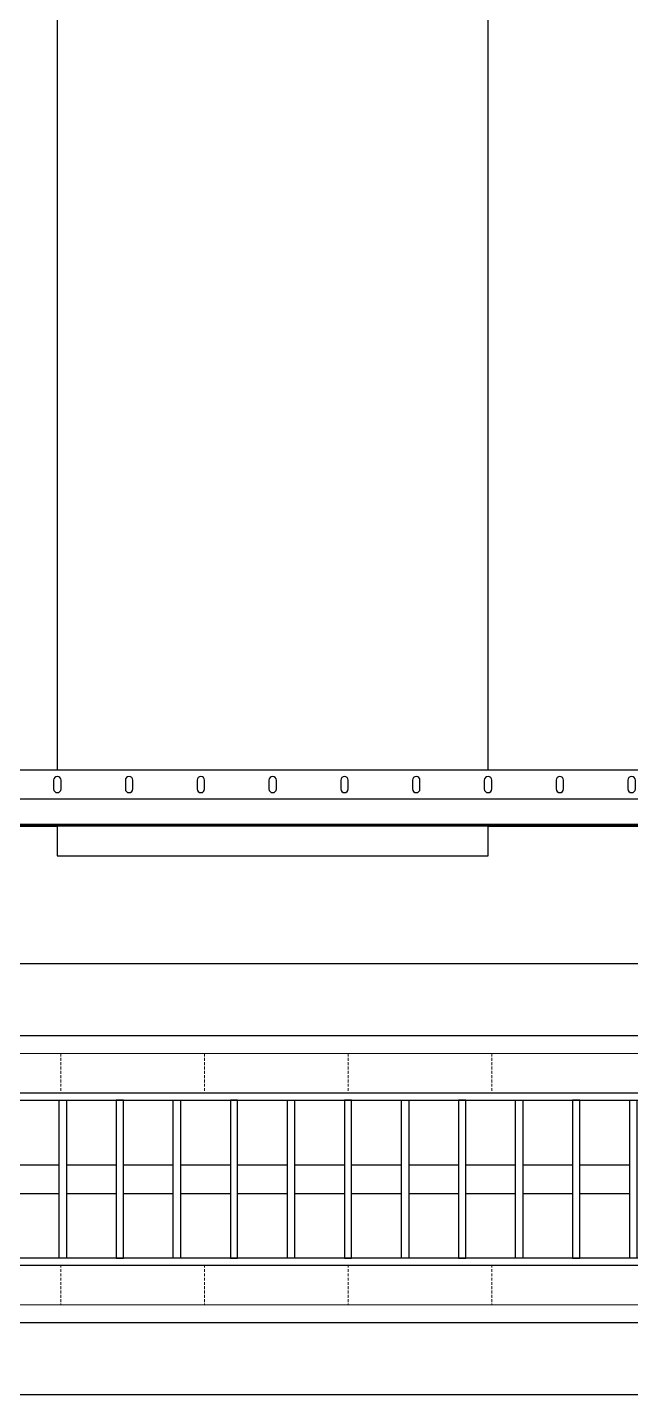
# Model space of a CAD drawing. Header units: millimetres. Extents: x -962357 to -591296, y -223672 to 59420.
# Drawn here: x -841751 to -841331, y -174594 to -173642 of the extents above; entities that cross this region are included whole.
import ezdxf

# ---------------------------------------------------------------- set-up
doc = ezdxf.new("R2010")
doc.units = ezdxf.units.MM
doc.linetypes.add('DPA_Hidden 50', pattern=[3, 2, -1])
for name, color, linetype in [('000 - WIPEOUT', 250, 'Continuous'), ('001 - ASCESSORIES', 251, 'Continuous'), ('A04_TUBE SERIES', 2, 'Continuous'), ('A11_ALU.SOLID SHEET', 2, 'Continuous')]:
    doc.layers.add(name, color=color, linetype=linetype)
doc.layers.add('A-GLAZ-CURT', color=2, linetype='Continuous', lineweight=9)

# ---------------------------------------------------------------- blocks, each defined once
blk = doc.blocks.new('*U4621')
at = {"color": 1}
blk.add_wipeout([(600, -60), (-600, -60), (-600, 60), (600, 60)], dxfattribs=at).dxf.layer = '000 - WIPEOUT'
at = {"layer": '001 - ASCESSORIES', "color": 0}
blk.add_lwpolyline([(600, -60), (-600, -60), (-600, 60), (600, 60)], close=True, dxfattribs=at)
at = {"layer": '001 - ASCESSORIES'}
for points in [[(595, -55), (-595, -55), (-595, 55), (595, 55)], [(-196.17, -55), (-201.17, -55), (-201.17, 55), (-196.17, 55)], [(-161.43, -55), (-156.43, -55), (-156.43, 55), (-161.43, 55)], [(-116.7, -55), (-121.7, -55), (-121.7, 55), (-116.7, 55)], [(-81.97, -55), (-76.97, -55), (-76.97, 55), (-81.97, 55)], [(-37.23, -55), (-42.23, -55), (-42.23, 55), (-37.23, 55)], [(-2.5, -55), (2.5, -55), (2.5, 55), (-2.5, 55)], [(42.23, -55), (37.23, -55), (37.23, 55), (42.23, 55)], [(76.97, -55), (81.97, -55), (81.97, 55), (76.97, 55)], [(121.7, -55), (116.7, -55), (116.7, 55), (121.7, 55)], [(156.43, -55), (161.43, -55), (161.43, 55), (156.43, 55)], [(201.17, -55), (196.17, -55), (196.17, 55), (201.17, 55)]]:
    blk.add_lwpolyline(points, close=True, dxfattribs=at)
for points in [[(-235.9, 10), (-201.17, 10)], [(-196.17, 10), (-161.43, 10)], [(-156.43, 10), (-121.7, 10)], [(-116.7, 10), (-81.97, 10)], [(-76.97, 10), (-42.23, 10)], [(-37.23, 10), (-2.5, 10)], [(2.5, 10), (37.23, 10)], [(42.23, 10), (76.97, 10)], [(81.97, 10), (116.7, 10)], [(121.7, 10), (156.43, 10)], [(161.43, 10), (196.17, 10)], [(-235.9, -10), (-201.17, -10)], [(-196.17, -10), (-161.43, -10)], [(-156.43, -10), (-121.7, -10)], [(-116.7, -10), (-81.97, -10)], [(-76.97, -10), (-42.23, -10)], [(-37.23, -10), (-2.5, -10)], [(2.5, -10), (37.23, -10)], [(42.23, -10), (76.97, -10)], [(81.97, -10), (116.7, -10)], [(121.7, -10), (156.43, -10)], [(161.43, -10), (196.17, -10)]]:
    blk.add_lwpolyline(points, dxfattribs=at)
blk = doc.blocks.new('*U4890')
blk.add_attdef('EXTR.OVL-LENGTH_', (-25, -59.09), '', height=5)
blk.add_wipeout([(-25, 0), (25, 0), (25, 1575), (-25, 1575)]).dxf.layer = '000 - WIPEOUT'
at = {"layer": 'A04_TUBE SERIES', "color": 0}
blk.add_lwpolyline([(-25, 0), (25, 0), (25, 1575), (-25, 1575)], close=True, dxfattribs=at)
blk = doc.blocks.new('*U4891')
blk.add_attdef('EXTR.OVL-LENGTH_', (-25, -59.09), '', height=5)
blk.add_wipeout([(-25, 0), (25, 0), (25, 1575), (-25, 1575)]).dxf.layer = '000 - WIPEOUT'
at = {"layer": 'A04_TUBE SERIES', "color": 0}
blk.add_lwpolyline([(-25, 0), (25, 0), (25, 1575), (-25, 1575)], close=True, dxfattribs=at)
blk = doc.blocks.new('*U4893')
at = {"color": 3}
blk.add_wipeout([(-875, -50), (875, -50), (875, -350), (-875, -350)], dxfattribs=at).dxf.layer = '000 - WIPEOUT'
at = {"layer": 'A11_ALU.SOLID SHEET', "color": 0, "linetype": 'ByBlock'}
blk.add_lwpolyline([(-875, -350), (875, -350), (875, -50), (-875, -50)], close=True, dxfattribs=at)
blk = doc.blocks.new('*U4914')
blk.add_wipeout([(-750, 0), (750, 0), (750, 39), (-750, 39)]).dxf.layer = '000 - WIPEOUT'
at = {"color": 2}
blk.add_lwpolyline([(-750, 39), (750, 39), (750, 37.8), (-750, 37.8)], close=True, dxfattribs=at)
at = {"color": 1}
blk.add_lwpolyline([(-750, 37.8), (750, 37.8), (750, 20), (-750, 20)], close=True, dxfattribs=at)
blk.add_lwpolyline([(-750, 0), (750, 0), (750, 20), (-750, 20)], close=True)
for points in [[(-247.4, 13, 1), (-252.6, 13), (-252.6, 7, 1), (-247.4, 7)], [(-197.4, 13, 1), (-202.6, 13), (-202.6, 7, 1), (-197.4, 7)], [(-147.4, 13, 1), (-152.6, 13), (-152.6, 7, 1), (-147.4, 7)], [(-97.4, 13, 1), (-102.6, 13), (-102.6, 7, 1), (-97.4, 7)], [(-47.4, 13, 1), (-52.6, 13), (-52.6, 7, 1), (-47.4, 7)], [(2.6, 13, 1), (-2.6, 13), (-2.6, 7, 1), (2.6, 7)], [(52.6, 13, 1), (47.4, 13), (47.4, 7, 1), (52.6, 7)], [(102.6, 13, 1), (97.4, 13), (97.4, 7, 1), (102.6, 7)], [(152.6, 13, 1), (147.4, 13), (147.4, 7, 1), (152.6, 7)]]:
    blk.add_lwpolyline(points, format="xyb", close=True, dxfattribs=at)
blk = doc.blocks.new('*U4956')
blk.add_blockref('*U4621', (-96847.5, 1330.5))
at = {"layer": 'A04_TUBE SERIES', "color": 0, "linetype": 'ByBlock'}
for name, p, rotation in [('*U4890', (-96050, 1455.5), 90), ('*U4891', (-96050, 1205.5), 89.99999999997306)]:
    blk.add_blockref(name, p, dxfattribs=dict(at, rotation=rotation))
at = {"layer": 'A11_ALU.SOLID SHEET', "color": 0, "linetype": 'ByBlock', "rotation": 90}
blk.add_blockref('*U4893', (-97100, 2430.5), dxfattribs=at)
at = {"layer": '001 - ASCESSORIES', "linetype": 'ByBlock', "rotation": 180}
blk.add_blockref('*U4914', (-96900, 1615), dxfattribs=at)
blk = doc.blocks.new('DPA_CP_Metal Ceiling Luminaire2 - Linear Luminaire-12437131-4160-01 UPPER PLATFORM LEVEL - REFLECTED CEILING PLAN')
at = {"layer": 'A-GLAZ-CURT'}
for p, q in [((-842129.95, 7249.03), (-840929.95, 7249.03)), ((-840929.95, 7249.03), (-842129.95, 7249.03)), ((-842129.95, 7249.03), (-840929.95, 7249.03)), ((-842129.95, 7199.03), (-840929.95, 7199.03)), ((-842129.95, 7024.03), (-840929.95, 7024.03)), ((-840929.95, 6974.03), (-842129.95, 6974.03)), ((-840929.95, 6974.03), (-842129.95, 6974.03)), ((-842129.95, 6974.03), (-840929.95, 6974.03))]:
    blk.add_line(p, q, dxfattribs=at)
at = {"layer": 'A-GLAZ-CURT', "linetype": 'DPA_Hidden 50'}
for p, q in [((-841729.95, 7199.03), (-841729.95, 7024.03)), ((-841629.95, 7199.03), (-841629.95, 7024.03)), ((-841529.95, 7199.03), (-841529.95, 7024.03)), ((-841429.95, 7199.03), (-841429.95, 7024.03))]:
    blk.add_line(p, q, dxfattribs=at)
blk = doc.blocks.new('*U453')
at = {"color": 1}
blk.add_wipeout([(600, -60), (-600, -60), (-600, 60), (600, 60)], dxfattribs=at).dxf.layer = '000 - WIPEOUT'
at = {"layer": '001 - ASCESSORIES', "color": 0}
blk.add_lwpolyline([(600, -60), (-600, -60), (-600, 60), (600, 60)], close=True, dxfattribs=at)
at = {"layer": '001 - ASCESSORIES'}
for points in [[(595, -55), (-595, -55), (-595, 55), (595, 55)], [(-196.17, -55), (-201.17, -55), (-201.17, 55), (-196.17, 55)], [(-161.43, -55), (-156.43, -55), (-156.43, 55), (-161.43, 55)], [(-116.7, -55), (-121.7, -55), (-121.7, 55), (-116.7, 55)], [(-81.97, -55), (-76.97, -55), (-76.97, 55), (-81.97, 55)], [(-37.23, -55), (-42.23, -55), (-42.23, 55), (-37.23, 55)], [(-2.5, -55), (2.5, -55), (2.5, 55), (-2.5, 55)], [(42.23, -55), (37.23, -55), (37.23, 55), (42.23, 55)], [(76.97, -55), (81.97, -55), (81.97, 55), (76.97, 55)], [(121.7, -55), (116.7, -55), (116.7, 55), (121.7, 55)], [(156.43, -55), (161.43, -55), (161.43, 55), (156.43, 55)], [(201.17, -55), (196.17, -55), (196.17, 55), (201.17, 55)]]:
    blk.add_lwpolyline(points, close=True, dxfattribs=at)
for points in [[(-235.9, 10), (-201.17, 10)], [(-196.17, 10), (-161.43, 10)], [(-156.43, 10), (-121.7, 10)], [(-116.7, 10), (-81.97, 10)], [(-76.97, 10), (-42.23, 10)], [(-37.23, 10), (-2.5, 10)], [(2.5, 10), (37.23, 10)], [(42.23, 10), (76.97, 10)], [(81.97, 10), (116.7, 10)], [(121.7, 10), (156.43, 10)], [(161.43, 10), (196.17, 10)], [(-235.9, -10), (-201.17, -10)], [(-196.17, -10), (-161.43, -10)], [(-156.43, -10), (-121.7, -10)], [(-116.7, -10), (-81.97, -10)], [(-76.97, -10), (-42.23, -10)], [(-37.23, -10), (-2.5, -10)], [(2.5, -10), (37.23, -10)], [(42.23, -10), (76.97, -10)], [(81.97, -10), (116.7, -10)], [(121.7, -10), (156.43, -10)], [(161.43, -10), (196.17, -10)]]:
    blk.add_lwpolyline(points, dxfattribs=at)
blk = doc.blocks.new('*U495')
blk.add_attdef('EXTR.OVL-LENGTH_', (-25, -59.09), '', height=5)
blk.add_wipeout([(-25, 0), (25, 0), (25, 1575), (-25, 1575)]).dxf.layer = '000 - WIPEOUT'
at = {"layer": 'A04_TUBE SERIES', "color": 0}
blk.add_lwpolyline([(-25, 0), (25, 0), (25, 1575), (-25, 1575)], close=True, dxfattribs=at)
blk = doc.blocks.new('*U496')
blk.add_attdef('EXTR.OVL-LENGTH_', (-25, -59.09), '', height=5)
blk.add_wipeout([(-25, 0), (25, 0), (25, 1575), (-25, 1575)]).dxf.layer = '000 - WIPEOUT'
at = {"layer": 'A04_TUBE SERIES', "color": 0}
blk.add_lwpolyline([(-25, 0), (25, 0), (25, 1575), (-25, 1575)], close=True, dxfattribs=at)
blk = doc.blocks.new('*U711')
at = {"color": 3}
blk.add_wipeout([(-862.5, -50), (862.5, -50), (862.5, -350), (-862.5, -350)], dxfattribs=at).dxf.layer = '000 - WIPEOUT'
at = {"layer": 'A11_ALU.SOLID SHEET', "color": 0, "linetype": 'ByBlock'}
blk.add_lwpolyline([(-862.5, -350), (862.5, -350), (862.5, -50), (-862.5, -50)], close=True, dxfattribs=at)
blk = doc.blocks.new('*U528')
blk.add_wipeout([(-750, 0), (750, 0), (750, 39), (-750, 39)]).dxf.layer = '000 - WIPEOUT'
at = {"color": 2}
blk.add_lwpolyline([(-750, 39), (750, 39), (750, 37.8), (-750, 37.8)], close=True, dxfattribs=at)
at = {"color": 1}
blk.add_lwpolyline([(-750, 37.8), (750, 37.8), (750, 20), (-750, 20)], close=True, dxfattribs=at)
blk.add_lwpolyline([(-750, 0), (750, 0), (750, 20), (-750, 20)], close=True)
for points in [[(-247.4, 13, 1), (-252.6, 13), (-252.6, 7, 1), (-247.4, 7)], [(-197.4, 13, 1), (-202.6, 13), (-202.6, 7, 1), (-197.4, 7)], [(-147.4, 13, 1), (-152.6, 13), (-152.6, 7, 1), (-147.4, 7)], [(-97.4, 13, 1), (-102.6, 13), (-102.6, 7, 1), (-97.4, 7)], [(-47.4, 13, 1), (-52.6, 13), (-52.6, 7, 1), (-47.4, 7)], [(2.6, 13, 1), (-2.6, 13), (-2.6, 7, 1), (2.6, 7)], [(52.6, 13, 1), (47.4, 13), (47.4, 7, 1), (52.6, 7)], [(102.6, 13, 1), (97.4, 13), (97.4, 7, 1), (102.6, 7)], [(152.6, 13, 1), (147.4, 13), (147.4, 7, 1), (152.6, 7)]]:
    blk.add_lwpolyline(points, format="xyb", close=True, dxfattribs=at)

msp = doc.modelspace()

# ---------------------------------------------------------------- block references
at = {"layer": 'A-GLAZ-CURT'}
msp.add_blockref('DPA_CP_Metal Ceiling Luminaire2 - Linear Luminaire-12437131-4160-01 UPPER PLATFORM LEVEL - REFLECTED CEILING PLAN', (2.5, -181555.5), dxfattribs=at)

# ---------------------------------------------------------------- next in the draw order: block references
msp.add_blockref('*U4956', (-744680, -175774.39))

# ---------------------------------------------------------------- next in the draw order: block references
msp.add_blockref('*U453', (-841527.5, -174443.89))
at = {"layer": 'A04_TUBE SERIES', "color": 0, "linetype": 'ByBlock'}
for name, p, rotation in [('*U495', (-840730, -174318.89), 90), ('*U496', (-840730, -174568.89), 89.99999999997306)]:
    msp.add_blockref(name, p, dxfattribs=dict(at, rotation=rotation))
at = {"layer": 'A11_ALU.SOLID SHEET', "color": 0, "linetype": 'ByBlock', "rotation": 90}
msp.add_blockref('*U711', (-841780, -173356.39), dxfattribs=at)

# ---------------------------------------------------------------- next in the draw order: block references
at = {"layer": '001 - ASCESSORIES', "linetype": 'ByBlock', "rotation": 180}
msp.add_blockref('*U528', (-841580, -174159.19), dxfattribs=at)

doc.saveas('drawing.dxf')
